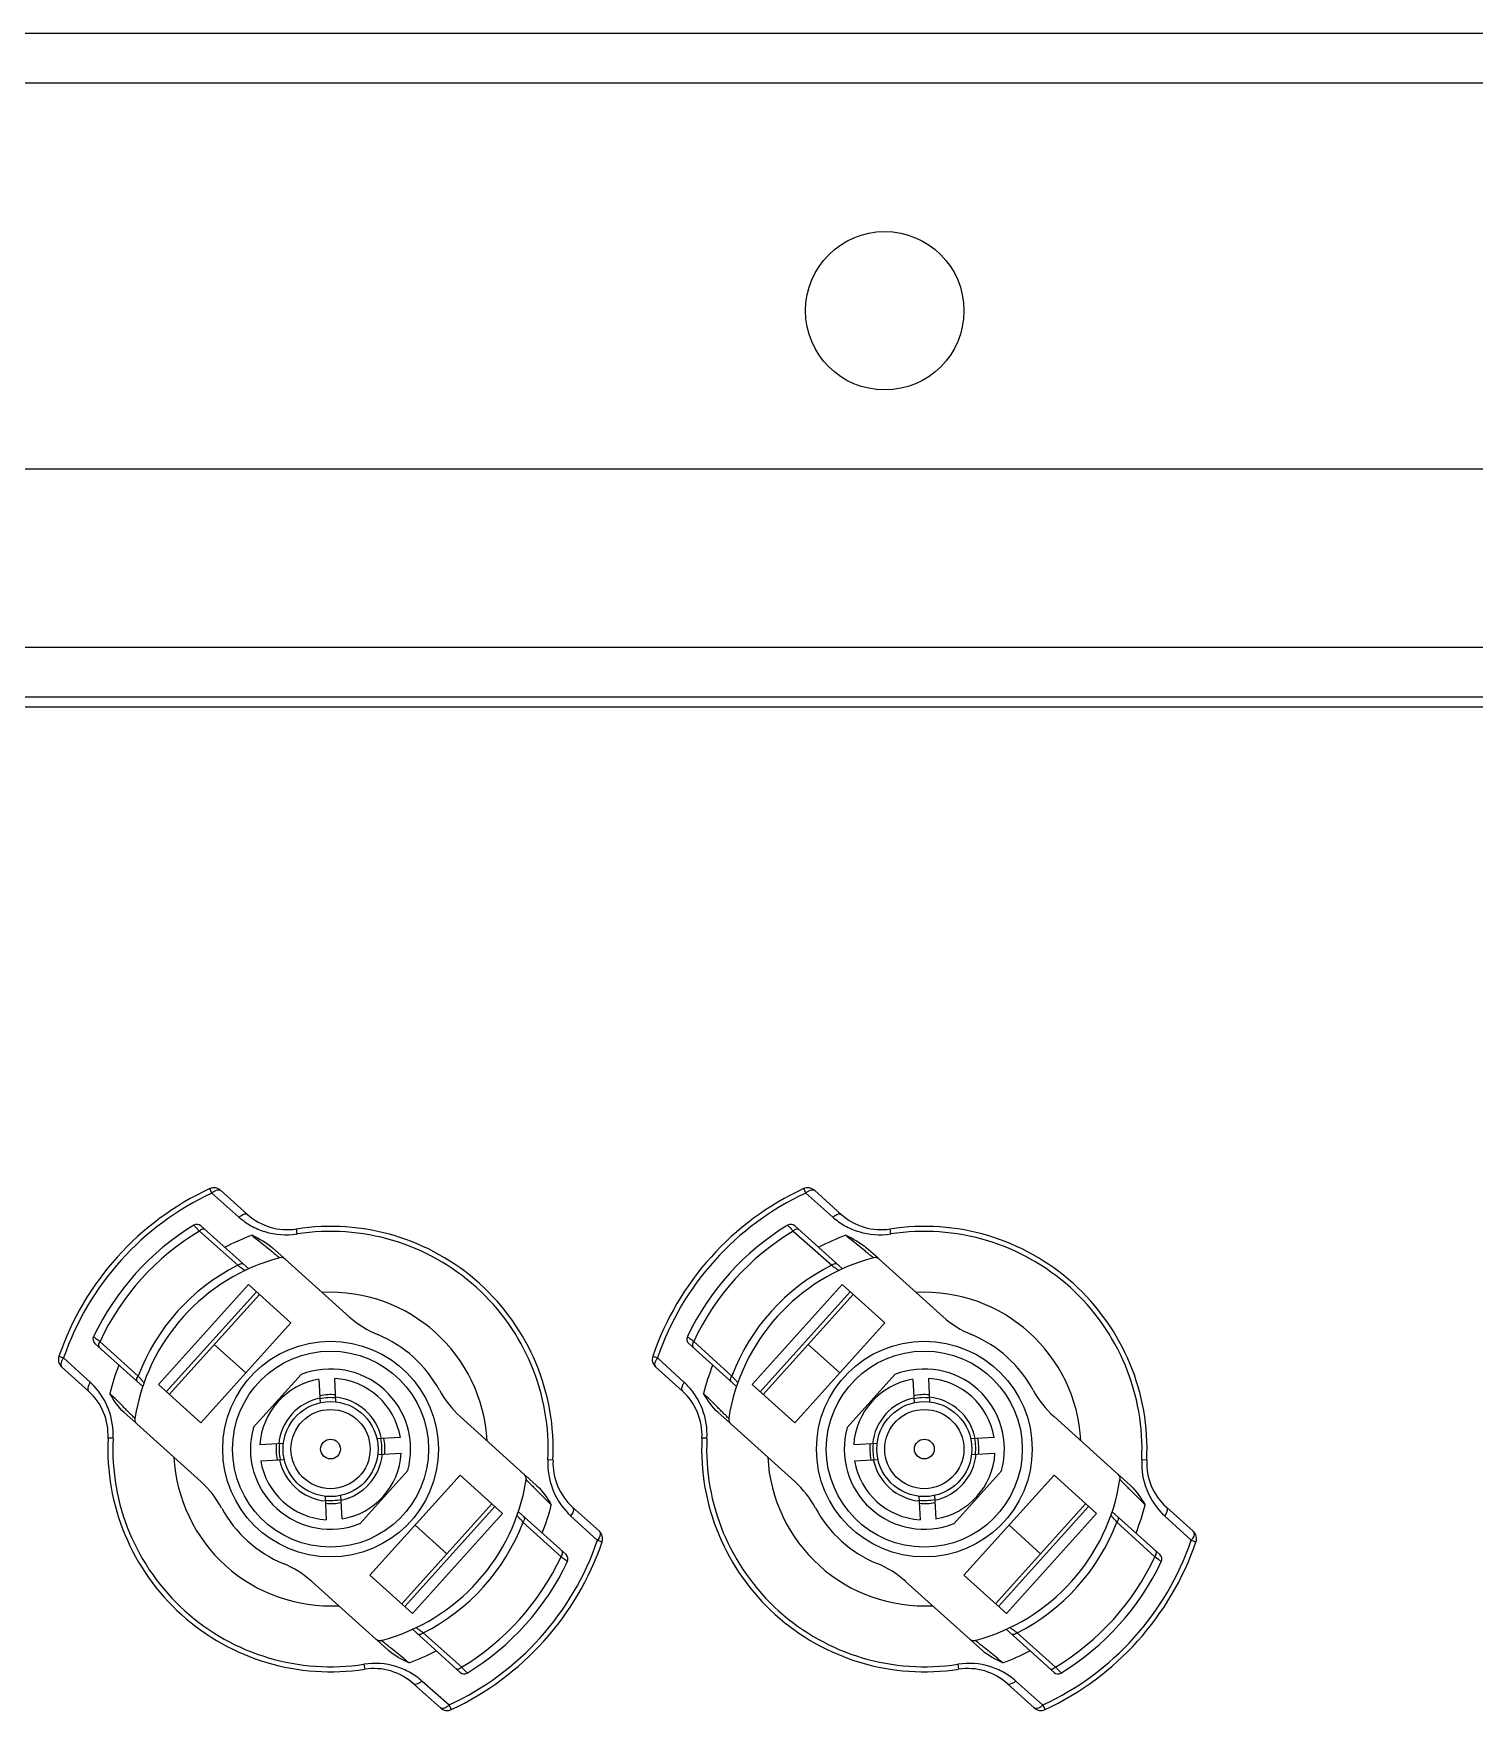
# Model space of a CAD drawing. Header units: millimetres. Extents: x 10297564 to 11610295, y -9287743 to -8409454.
# Drawn here: x 10490107 to 10491568, y -9075294 to -9073594 of the extents above; entities that cross this region are included whole.
import ezdxf

# ---------------------------------------------------------------- set-up
doc = ezdxf.new("R2010")
doc.units = ezdxf.units.MM
doc.header["$LTSCALE"] = 100
doc.layers.add('-0', color=7, linetype='Continuous')

# ---------------------------------------------------------------- blocks, each defined once
blk = doc.blocks.new('인버터 외형도')
at = {"layer": '-0', "linetype": 'Continuous'}
for p, q in [((99257.7, 55947.4), (85171.9, 55947.4)), ((99295.3, 55909.8), (85134.2, 55909.8)), ((99295.3, 55616.3), (85134.2, 55616.3)), ((85292.3, 55480.9), (99137.3, 55480.9)), ((86210.2, 55443.3), (98219.3, 55443.3)), ((85668.5, 55435.7), (98761.1, 55435.7)), ((90860.5, 55066), (90858.9, 55069.4)), ((90887.5, 55049.7), (90867.1, 55068.1)), ((91312, 55066), (91310.4, 55069.4)), ((91339, 55049.7), (91318.6, 55068.1)), ((90860.5, 55066), (90881.1, 55047.7)), ((91312, 55066), (91332.6, 55047.7)), ((90888.5, 55008.4), (90852.2, 55041.1)), ((91339.9, 55008.4), (91303.6, 55041.1)), ((90851, 55037.1), (90880.2, 55011.1)), ((90925.3, 55035), (90924.7, 55038.7)), ((91302.5, 55037.1), (91331.7, 55011.1)), ((91376.7, 55035), (91376.1, 55038.7)), ((90915.3, 55016.7), (90906.6, 55024.5)), ((90916.2, 55015.8), (90964.9, 54972)), ((91366.8, 55016.7), (91358, 55024.5)), ((91367.7, 55015.8), (91416.4, 54972)), ((90888.3, 54996.4), (90819.8, 54920.4)), ((90894.3, 54991), (90825.8, 54915)), ((90888.3, 54996.4), (90920.6, 54967.3)), ((91339.7, 54996.4), (91271.3, 54920.4)), ((91345.7, 54991), (91277.3, 54915)), ((91339.7, 54996.4), (91372.1, 54967.3)), ((90896.6, 54989), (90828.1, 54912.9)), ((91348, 54989), (91279.6, 54912.9)), ((90920.6, 54967.3), (90852.1, 54891.3)), ((91372.1, 54967.3), (91303.6, 54891.3)), ((90807.9, 54919), (90771.6, 54951.6)), ((90804.4, 54926.9), (90775.4, 54953.2)), ((91259.4, 54919), (91223.1, 54951.6)), ((91255.8, 54926.9), (91226.9, 54953.2)), ((90744.2, 54942), (90747.8, 54940.7)), ((90768.1, 54922.1), (90747.8, 54940.7)), ((90862.3, 54950.9), (90886.4, 54929.3)), ((91195.7, 54942), (91199.2, 54940.7)), ((91219.6, 54922.1), (91199.2, 54940.7)), ((91313.8, 54950.9), (91337.8, 54929.3)), ((90746.3, 54933.9), (90766.7, 54915.5)), ((90891.9, 54887.7), (90928.3, 54928.1)), ((91197.7, 54933.9), (91218.2, 54915.5)), ((91343.4, 54887.7), (91379.8, 54928.1)), ((90852.1, 54891.3), (90819.8, 54920.4)), ((90941.9, 54924.4), (90942.8, 54906.4)), ((90954.8, 54907), (90953.9, 54925)), ((91303.6, 54891.3), (91271.3, 54920.4)), ((91393.3, 54924.4), (91394.3, 54906.4)), ((91406.3, 54907), (91405.4, 54925)), ((90802.4, 54891.5), (90793.8, 54899.2)), ((90803.4, 54890.6), (90852.1, 54846.7)), ((91097.9, 54852.2), (91049.2, 54896.1)), ((91253.9, 54891.5), (91245.3, 54899.2)), ((91254.9, 54890.6), (91303.6, 54846.7)), ((91549.4, 54852.2), (91500.7, 54896.1)), ((90785.3, 54879.6), (90781.6, 54879.8)), ((90915.1, 54875.6), (90897, 54874.6)), ((91003.7, 54880.2), (90985.6, 54879.3)), ((91236.8, 54879.6), (91233.1, 54879.8)), ((91366.6, 54875.6), (91348.5, 54874.6)), ((91455.2, 54880.2), (91437.1, 54879.3)), ((90897.7, 54862.6), (90915.7, 54863.5)), ((90986.3, 54867.2), (91004.3, 54868.2)), ((91119.8, 54863), (91116, 54863.2)), ((91349.1, 54862.6), (91367.2, 54863.5)), ((91437.7, 54867.2), (91455.8, 54868.2)), ((91571.2, 54863), (91567.5, 54863.2)), ((91009.4, 54855.1), (90973, 54814.7)), ((90980.7, 54775.5), (91049.2, 54851.5)), ((91049.2, 54851.5), (91081.5, 54822.4)), ((91098.9, 54851.3), (91107.6, 54843.5)), ((91460.9, 54855.1), (91424.5, 54814.7)), ((91432.2, 54775.5), (91500.7, 54851.5)), ((91500.7, 54851.5), (91533, 54822.4)), ((91550.4, 54851.3), (91559, 54843.5)), ((90946.5, 54835.8), (90947.5, 54817.7)), ((90959.5, 54818.4), (90958.5, 54836.4)), ((91004.8, 54753.8), (91073.3, 54829.9)), ((91007.1, 54751.7), (91075.6, 54827.8)), ((91155.1, 54808.9), (91134.7, 54827.2)), ((91398, 54835.8), (91398.9, 54817.7)), ((91411, 54818.4), (91410, 54836.4)), ((91456.3, 54753.8), (91524.7, 54829.9)), ((91458.6, 54751.7), (91527, 54827.8)), ((91606.5, 54808.9), (91586.1, 54827.2)), ((91081.5, 54822.4), (91013.1, 54746.4)), ((91039, 54791.8), (91015, 54813.5)), ((91129.7, 54791.2), (91093.5, 54823.8)), ((91097, 54815.9), (91125.9, 54789.6)), ((91133.2, 54820.6), (91153.6, 54802)), ((91533, 54822.4), (91464.5, 54746.4)), ((91490.5, 54791.8), (91466.5, 54813.5)), ((91581.2, 54791.2), (91544.9, 54823.8)), ((91548.5, 54815.9), (91577.4, 54789.6)), ((91584.7, 54820.6), (91605.1, 54802)), ((91013.1, 54746.4), (90980.7, 54775.5)), ((91464.5, 54746.4), (91432.2, 54775.5)), ((90936.4, 54770.8), (90985.1, 54727)), ((91387.9, 54770.8), (91436.6, 54727)), ((90986.1, 54726.1), (90994.8, 54718.3)), ((91049.2, 54701.7), (91012.9, 54734.4)), ((91050.4, 54705.7), (91021.2, 54731.7)), ((91437.5, 54726.1), (91446.2, 54718.3)), ((91500.7, 54701.7), (91464.4, 54734.4)), ((91501.8, 54705.7), (91472.6, 54731.7)), ((90976.1, 54707.8), (90976.7, 54704.1)), ((91427.6, 54707.8), (91428.1, 54704.1)), ((91013.8, 54693), (91034.2, 54674.7)), ((91040.9, 54676.8), (91020.2, 54695.1)), ((91465.3, 54693), (91485.7, 54674.7)), ((91492.3, 54676.8), (91471.7, 54695.1)), ((91040.9, 54676.8), (91042.4, 54673.4)), ((91492.3, 54676.8), (91493.9, 54673.4))]:
    blk.add_line(p, q, dxfattribs=at)
for centre, radius in [((91372, 55736.7), 60.2), ((90950.7, 54871.4), 82), ((91402.1, 54871.4), 82), ((90950.7, 54871.4), 74.5), ((91402.1, 54871.4), 74.5), ((90950.7, 54871.4), 36.1), ((90950.7, 54871.4), 30.1), ((91402.1, 54871.4), 36.1), ((91402.1, 54871.4), 30.1), ((90950.7, 54871.4), 7.52), ((91402.1, 54871.4), 7.52)]:
    blk.add_circle(centre, radius, dxfattribs=at)
for centre, radius, start, end in [((90950.7, 54871.4), 218.2, 114.8676, 161.1324), ((90862.1, 55062.5), 7.52, 48, 114.8676), ((90870.5, 55055.1), 14.8, 129.2962, 132.6551), ((91402.1, 54871.4), 218.2, 114.8676, 161.1324), ((91313.5, 55062.5), 7.52, 48, 114.8676), ((91322, 55055.1), 14.8, 129.2962, 132.6551), ((90950.7, 54871.4), 214.4, 114.8689, 161.1314), ((91402.1, 54871.4), 214.4, 114.8689, 161.1314), ((90950.7, 54871.4), 199.4, 121.3985, 154.6015), ((90849.1, 55037.7), 4.51, 48, 121.3985), ((90917.7, 55083.3), 45.1, 228, 278.8333), ((90950.7, 54871.4), 169.3, 357.1667, 98.8333), ((91402.1, 54871.4), 199.4, 121.3985, 154.6015), ((91300.6, 55037.7), 4.51, 48, 121.3985), ((91369.2, 55083.3), 45.1, 228, 278.8333), ((91402.1, 54871.4), 169.3, 357.1667, 98.8333), ((90950.7, 54871.4), 193.4, 121.0224, 154.9776), ((91073.3, 55248.8), 307, 223.1811, 223.591), ((90950.7, 54871.4), 173.1, 110.1614, 117.5973), ((90918.4, 55074.2), 39.9, 279.4384, 279.8667), ((90950.7, 54871.4), 165.5, 357.1676, 98.833), ((91402.1, 54871.4), 193.4, 121.0224, 154.9776), ((91524.8, 55248.8), 307, 223.1811, 223.591), ((91402.1, 54871.4), 173.1, 110.1614, 117.5973), ((91369.9, 55074.2), 39.9, 279.4384, 279.8667), ((91402.1, 54871.4), 165.5, 357.1676, 98.833), ((90950.7, 54871.4), 150.5, 104.8802, 171.1198), ((90913.2, 55012.5), 4.51, 48, 104.8802), ((91402.1, 54871.4), 150.5, 104.8802, 171.1198), ((91364.7, 55012.5), 4.51, 48, 104.8802), ((90950.7, 54871.4), 156.5, 116.7696, 159.2301), ((91080.2, 55279.4), 334.6, 233.8075, 233.9317), ((91402.1, 54871.4), 156.5, 116.7696, 159.2301), ((91531.7, 55279.4), 334.6, 233.8075, 233.9317), ((90950.7, 54871.4), 119.2, 3, 93), ((91402.1, 54871.4), 119.2, 3, 93), ((91015.3, 55027.9), 75.2, 228, 247.5718), ((91466.7, 55027.9), 75.2, 228, 247.5718), ((90774.6, 54955), 4.51, 154.6015, 228), ((90589.4, 54711.6), 304.9, 52.4084, 52.821), ((90950.7, 54871.4), 94.1, 28.4282, 67.5718), ((91226.1, 54955), 4.51, 154.6015, 228), ((91040.9, 54711.6), 304.9, 52.4084, 52.821), ((91402.1, 54871.4), 94.1, 28.4282, 67.5718), ((90751.3, 54939.5), 7.52, 161.1324, 228), ((90759.6, 54932), 14.7, 143.3433, 146.7073), ((91202.8, 54939.5), 7.52, 161.1324, 228), ((91211, 54932), 14.7, 143.3433, 146.7073), ((90950.7, 54871.4), 173.1, 158.4027, 165.8386), ((90950.7, 54871.4), 60.9, 344.4836, 111.5164), ((91402.1, 54871.4), 173.1, 158.4027, 165.8386), ((91402.1, 54871.4), 60.9, 344.4836, 111.5164), ((90736.5, 54882), 45.1, 357.1667, 48), ((90714.1, 54865.9), 78, 43.2552, 46.1552), ((90559.9, 54701.2), 332.7, 42.0688, 42.1936), ((90950.7, 54871.4), 53.8, 99.4302, 176.5698), ((90950.7, 54871.4), 53.8, 9.4302, 86.5698), ((91099.6, 54952), 75.2, 208.4282, 228), ((91188, 54882), 45.1, 357.1667, 48), ((91165.6, 54865.9), 78, 43.2552, 46.1552), ((91011.4, 54701.2), 332.7, 42.0688, 42.1936), ((91402.1, 54871.4), 53.8, 99.4302, 176.5698), ((91402.1, 54871.4), 53.8, 9.4302, 86.5698), ((91551, 54952), 75.2, 208.4282, 228), ((90950.7, 54871.4), 39.6, 101.7342, 174.2658), ((90950.7, 54871.4), 41.4, 84.6364, 101.3636), ((90950.7, 54871.4), 39.1, 84.2461, 101.7539), ((90950.7, 54871.4), 39.6, 11.7342, 84.2658), ((91402.1, 54871.4), 39.6, 101.7342, 174.2658), ((91402.1, 54871.4), 41.4, 84.6364, 101.3636), ((91402.1, 54871.4), 39.1, 84.2461, 101.7539), ((91402.1, 54871.4), 39.6, 11.7342, 84.2658), ((90806.5, 54893.9), 4.51, 171.1198, 228), ((90950.7, 54871.4), 60.9, 164.4836, 291.5164), ((91257.9, 54893.9), 4.51, 171.1198, 228), ((91402.1, 54871.4), 60.9, 164.4836, 291.5164), ((90950.7, 54871.4), 169.3, 177.1667, 278.8333), ((90950.7, 54871.4), 165.5, 177.1676, 278.833), ((90743.9, 54882.3), 41.5, 356.2133, 356.6341), ((90950.7, 54871.4), 41.4, 174.6364, 191.3636), ((90950.7, 54871.4), 39.1, 174.2461, 191.7539), ((90950.7, 54871.4), 39.1, 354.2461, 11.7539), ((90950.7, 54871.4), 41.4, 354.6364, 11.3636), ((91402.1, 54871.4), 169.3, 177.1667, 278.8333), ((91402.1, 54871.4), 165.5, 177.1676, 278.833), ((91195.4, 54882.3), 41.5, 356.2133, 356.6341), ((91402.1, 54871.4), 41.4, 174.6364, 191.3636), ((91402.1, 54871.4), 39.1, 174.2461, 191.7539), ((91402.1, 54871.4), 39.1, 354.2461, 11.7539), ((91402.1, 54871.4), 41.4, 354.6364, 11.3636), ((90950.7, 54871.4), 119.2, 183, 273), ((90950.7, 54871.4), 53.8, 189.4302, 266.5698), ((90950.7, 54871.4), 39.6, 191.7342, 264.2658), ((90950.7, 54871.4), 39.6, 281.7342, 354.2658), ((90950.7, 54871.4), 53.8, 279.4302, 356.5698), ((91157.5, 54860.5), 41.6, 176.2191, 176.6393), ((91164.9, 54860.8), 45.1, 177.1667, 228), ((91402.1, 54871.4), 119.2, 183, 273), ((91402.1, 54871.4), 53.8, 189.4302, 266.5698), ((91402.1, 54871.4), 39.6, 191.7342, 264.2658), ((91402.1, 54871.4), 39.6, 281.7342, 354.2658), ((91402.1, 54871.4), 53.8, 279.4302, 356.5698), ((91608.9, 54860.5), 41.6, 176.2191, 176.6393), ((91616.3, 54860.8), 45.1, 177.1667, 228), ((91094.9, 54848.9), 4.51, 351.1198, 48), ((91546.4, 54848.9), 4.51, 351.1198, 48), ((90801.8, 54790.8), 75.2, 28.4282, 48), ((90950.7, 54871.4), 150.5, 284.8802, 351.1198), ((91253.3, 54790.8), 75.2, 28.4282, 48), ((91402.1, 54871.4), 150.5, 284.8802, 351.1198), ((90950.7, 54871.4), 94.1, 208.4282, 247.5718), ((90950.7, 54871.4), 39.1, 264.2461, 281.7539), ((90950.7, 54871.4), 41.4, 264.6364, 281.3636), ((90950.7, 54871.4), 173.1, 338.4027, 345.8386), ((91402.1, 54871.4), 94.1, 208.4282, 247.5718), ((91402.1, 54871.4), 39.1, 264.2461, 281.7539), ((91402.1, 54871.4), 41.4, 264.6364, 281.3636), ((91402.1, 54871.4), 173.1, 338.4027, 345.8386), ((90950.7, 54871.4), 156.5, 296.7696, 339.2301), ((91341.4, 55041.6), 332.7, 222.0688, 222.1936), ((91187.3, 54876.9), 78, 223.2553, 226.1555), ((91402.1, 54871.4), 156.5, 296.7696, 339.2301), ((91792.9, 55041.6), 332.7, 222.0688, 222.1936), ((91638.7, 54876.9), 78, 223.2553, 226.1555), ((90950.7, 54871.4), 214.4, 294.8685, 341.1312), ((90950.7, 54871.4), 218.2, 294.8676, 341.1324), ((91142, 54810.6), 14.4, 323.3235, 326.803), ((91150, 54803.3), 7.52, 341.1324, 48), ((91402.1, 54871.4), 214.4, 294.8685, 341.1312), ((91402.1, 54871.4), 218.2, 294.8676, 341.1324), ((91593.5, 54810.6), 14.4, 323.3235, 326.803), ((91601.5, 54803.3), 7.52, 341.1324, 48), ((90950.7, 54871.4), 193.4, 301.0224, 334.9776), ((90950.7, 54871.4), 199.4, 301.3985, 334.6015), ((91311.9, 55031.2), 304.9, 232.4084, 232.821), ((91126.7, 54787.8), 4.51, 334.6015, 48), ((91402.1, 54871.4), 193.4, 301.0224, 334.9776), ((91402.1, 54871.4), 199.4, 301.3985, 334.6015), ((91763.4, 55031.2), 304.9, 232.4084, 232.821), ((91578.2, 54787.8), 4.51, 334.6015, 48), ((90886.1, 54714.9), 75.2, 48, 67.5718), ((91337.6, 54714.9), 75.2, 48, 67.5718), ((90988.2, 54730.3), 4.51, 228, 284.8802), ((90821.1, 54463.4), 334.6, 53.8075, 53.9317), ((91439.6, 54730.3), 4.51, 228, 284.8802), ((91272.6, 54463.4), 334.6, 53.8075, 53.9317), ((90950.7, 54871.4), 173.1, 290.1614, 297.5973), ((91402.1, 54871.4), 173.1, 290.1614, 297.5973), ((90982.9, 54668.5), 39.9, 99.4331, 99.8608), ((90983.6, 54659.5), 45.1, 48, 98.8333), ((91052.2, 54705), 4.51, 228, 301.3985), ((90828, 54494), 307, 43.1811, 43.591), ((91434.4, 54668.5), 39.9, 99.4331, 99.8608), ((91435.1, 54659.5), 45.1, 48, 98.8333), ((91503.7, 54705), 4.51, 228, 301.3985), ((91279.5, 54494), 307, 43.1811, 43.591), ((91039.3, 54680.2), 7.52, 228, 294.8676), ((91030.9, 54687.7), 14.8, 309.2931, 312.647), ((91490.7, 54680.2), 7.52, 228, 294.8676), ((91482.3, 54687.7), 14.8, 309.2931, 312.647)]:
    blk.add_arc(centre, radius, start, end, dxfattribs=at)
for points, knots in [([(90861.1, 55066.5), (90861.7, 55067), (90863.3, 55068.2), (90866.1, 55069.1), (90867.1, 55068.1)], [0, 0, 0, 0, 0.338702, 1, 1, 1, 1]), ([(91312.6, 55066.5), (91313.2, 55067), (91314.8, 55068.2), (91317.5, 55069.1), (91318.6, 55068.1)], [0, 0, 0, 0, 0.338702, 1, 1, 1, 1]), ([(90849.5, 55038.7), (90849.1, 55039.1), (90848.4, 55039.8), (90847.6, 55040.8), (90847.1, 55041.1), (90846.9, 55041.6), (90846.8, 55041.6)], [0, 0, 0, 0, 0.424919, 0.740108, 0.93407, 1, 1, 1, 1]), ([(90881.1, 55047.7), (90881.7, 55048.2), (90883.4, 55049.5), (90886.4, 55050.8), (90887.5, 55049.7)], [0, 0, 0, 0, 0.332084, 1, 1, 1, 1]), ([(90881.1, 55047.7), (90884, 55045.3), (90890.1, 55040.7), (90904.6, 55034.7), (90917, 55033.6), (90925, 55034.9)], [0, 0, 0, 0, 0.238069, 0.484653, 1, 1, 1, 1]), ([(91301, 55038.7), (91300.6, 55039.1), (91299.9, 55039.8), (91299.1, 55040.8), (91298.5, 55041.1), (91298.3, 55041.6), (91298.3, 55041.6)], [0, 0, 0, 0, 0.424919, 0.740108, 0.93407, 1, 1, 1, 1]), ([(91332.6, 55047.7), (91333.2, 55048.2), (91334.8, 55049.5), (91337.9, 55050.8), (91339, 55049.7)], [0, 0, 0, 0, 0.332084, 1, 1, 1, 1]), ([(91332.6, 55047.7), (91335.4, 55045.3), (91341.6, 55040.7), (91356.1, 55034.7), (91368.5, 55033.6), (91376.4, 55034.9)], [0, 0, 0, 0, 0.238069, 0.484653, 1, 1, 1, 1]), ([(90855.4, 55038.2), (90855.2, 55038.4), (90853.6, 55039), (90852, 55038), (90851, 55037.1)], [0, 0, 0, 0, 0.196664, 1, 1, 1, 1]), ([(90891, 55033.9), (90892.3, 55032.8), (90897, 55029), (90901.7, 55025.2), (90905, 55022.5)], [0, 0, 0, 0, 0.281113, 1, 1, 1, 1]), ([(91306.9, 55038.2), (91306.7, 55038.4), (91305.1, 55039), (91303.4, 55038), (91302.5, 55037.1)], [0, 0, 0, 0, 0.196664, 1, 1, 1, 1]), ([(91342.5, 55033.9), (91343.8, 55032.8), (91348.5, 55029), (91353.1, 55025.2), (91356.5, 55022.5)], [0, 0, 0, 0, 0.281113, 1, 1, 1, 1]), ([(90905, 55022.5), (90906, 55021.7), (90907.7, 55020.4), (90909.9, 55018.4), (90911.3, 55017.7), (90911.8, 55016.8), (90912, 55016.8)], [0, 0, 0, 0, 0.416449, 0.733013, 0.931329, 1, 1, 1, 1]), ([(91356.5, 55022.5), (91357.5, 55021.7), (91359.2, 55020.4), (91361.3, 55018.4), (91362.8, 55017.7), (91363.3, 55016.8), (91363.5, 55016.8)], [0, 0, 0, 0, 0.416449, 0.733013, 0.931329, 1, 1, 1, 1]), ([(90880.2, 55011.1), (90880.6, 55011.4), (90881.7, 55012.3), (90883.7, 55012.7), (90884.4, 55012)], [0, 0, 0, 0, 0.312788, 1, 1, 1, 1]), ([(90883.2, 55008.9), (90883.8, 55008.5), (90884.6, 55007.8), (90885.4, 55007.4), (90885.6, 55007.1), (90885.7, 55007.1)], [0, 0, 0, 0, 0.736988, 0.932727, 1, 1, 1, 1]), ([(91331.7, 55011.1), (91332, 55011.4), (91333.2, 55012.3), (91335.1, 55012.7), (91335.9, 55012)], [0, 0, 0, 0, 0.312788, 1, 1, 1, 1]), ([(91334.7, 55008.9), (91335.3, 55008.5), (91336.1, 55007.8), (91336.9, 55007.4), (91337.1, 55007.1), (91337.2, 55007.1)], [0, 0, 0, 0, 0.736988, 0.932727, 1, 1, 1, 1]), ([(90770.5, 54956.9), (90770.5, 54956.8), (90771, 54956.7), (90771.4, 54956.2), (90772.5, 54955.5), (90773.2, 54954.9), (90773.7, 54954.5)], [0, 0, 0, 0, 0.065935, 0.259896, 0.575085, 1, 1, 1, 1]), ([(90775.4, 54953.2), (90775.1, 54952.8), (90774.3, 54951.5), (90774.1, 54949.4), (90774.9, 54948.7)], [0, 0, 0, 0, 0.318855, 1, 1, 1, 1]), ([(91222, 54956.9), (91222, 54956.8), (91222.5, 54956.7), (91222.9, 54956.2), (91224, 54955.5), (91224.7, 54954.9), (91225.1, 54954.5)], [0, 0, 0, 0, 0.065935, 0.259896, 0.575085, 1, 1, 1, 1]), ([(91226.9, 54953.2), (91226.6, 54952.8), (91225.8, 54951.5), (91225.5, 54949.4), (91226.3, 54948.7)], [0, 0, 0, 0, 0.318855, 1, 1, 1, 1]), ([(90747.3, 54940), (90746.9, 54939.4), (90745.9, 54937.7), (90745.2, 54934.9), (90746.3, 54933.9)], [0, 0, 0, 0, 0.338669, 1, 1, 1, 1]), ([(91198.7, 54940), (91198.3, 54939.4), (91197.3, 54937.7), (91196.7, 54934.9), (91197.7, 54933.9)], [0, 0, 0, 0, 0.338669, 1, 1, 1, 1]), ([(90803.9, 54922.6), (90803.7, 54922.8), (90802.9, 54924.2), (90803.7, 54925.9), (90804.4, 54926.9)], [0, 0, 0, 0, 0.191653, 1, 1, 1, 1]), ([(91255.4, 54922.6), (91255.1, 54922.8), (91254.4, 54924.2), (91255.1, 54925.9), (91255.8, 54926.9)], [0, 0, 0, 0, 0.191653, 1, 1, 1, 1]), ([(90768.1, 54922.1), (90767.7, 54921.5), (90766.5, 54919.7), (90765.6, 54916.6), (90766.7, 54915.5)], [0, 0, 0, 0, 0.332083, 1, 1, 1, 1]), ([(90785.4, 54879.9), (90785.8, 54887.2), (90783.4, 54901.8), (90775.6, 54914.3), (90770.9, 54919.3)], [0, 0, 0, 0, 0.515411, 1, 1, 1, 1]), ([(90795.7, 54901), (90794.8, 54901.9), (90790.5, 54906.2), (90786.2, 54910.4), (90782.9, 54913.7)], [0, 0, 0, 0, 0.214659, 1, 1, 1, 1]), ([(90808.9, 54921.8), (90808.9, 54921.9), (90808.6, 54922.1), (90808.1, 54922.9), (90807.4, 54923.6), (90806.8, 54924.1)], [0, 0, 0, 0, 0.067289, 0.263023, 1, 1, 1, 1]), ([(91219.6, 54922.1), (91219.1, 54921.5), (91218, 54919.7), (91217, 54916.6), (91218.2, 54915.5)], [0, 0, 0, 0, 0.332083, 1, 1, 1, 1]), ([(91236.8, 54879.9), (91237.3, 54887.2), (91234.9, 54901.8), (91227.1, 54914.3), (91222.4, 54919.3)], [0, 0, 0, 0, 0.515411, 1, 1, 1, 1]), ([(91247.1, 54901), (91246.2, 54901.9), (91242, 54906.2), (91237.7, 54910.4), (91234.3, 54913.7)], [0, 0, 0, 0, 0.214659, 1, 1, 1, 1]), ([(91260.4, 54921.8), (91260.4, 54921.9), (91260, 54922.1), (91259.6, 54922.9), (91258.8, 54923.6), (91258.3, 54924.1)], [0, 0, 0, 0, 0.067289, 0.263023, 1, 1, 1, 1]), ([(90802, 54894.6), (90802, 54894.8), (90801.1, 54895.3), (90800.2, 54896.6), (90798, 54898.5), (90796.5, 54900.1), (90795.7, 54901)], [0, 0, 0, 0, 0.068681, 0.266975, 0.583551, 1, 1, 1, 1]), ([(91253.5, 54894.6), (91253.5, 54894.8), (91252.5, 54895.3), (91251.7, 54896.6), (91249.5, 54898.5), (91248, 54900.1), (91247.1, 54901)], [0, 0, 0, 0, 0.068681, 0.266975, 0.583551, 1, 1, 1, 1]), ([(91116, 54862.9), (91115.6, 54855.6), (91118, 54841), (91125.7, 54828.5), (91130.5, 54823.5)], [0, 0, 0, 0, 0.515411, 1, 1, 1, 1]), ([(91567.5, 54862.9), (91567, 54855.6), (91569.4, 54841), (91577.2, 54828.5), (91581.9, 54823.5)], [0, 0, 0, 0, 0.515411, 1, 1, 1, 1]), ([(91099.4, 54848.2), (91099.3, 54848), (91100.3, 54847.5), (91101.2, 54846.2), (91103.3, 54844.2), (91104.8, 54842.7), (91105.7, 54841.8)], [0, 0, 0, 0, 0.068681, 0.266975, 0.583551, 1, 1, 1, 1]), ([(91105.7, 54841.8), (91106.6, 54840.9), (91110.8, 54836.6), (91115.1, 54832.4), (91118.5, 54829.1)], [0, 0, 0, 0, 0.214659, 1, 1, 1, 1]), ([(91550.8, 54848.2), (91550.8, 54848), (91551.8, 54847.5), (91552.6, 54846.2), (91554.8, 54844.2), (91556.3, 54842.7), (91557.1, 54841.8)], [0, 0, 0, 0, 0.068681, 0.266975, 0.583551, 1, 1, 1, 1]), ([(91557.1, 54841.8), (91558.1, 54840.9), (91562.3, 54836.6), (91566.6, 54832.4), (91569.9, 54829.1)], [0, 0, 0, 0, 0.214659, 1, 1, 1, 1]), ([(91134.7, 54827.2), (91134.9, 54827), (91136, 54824.7), (91134.4, 54822.2), (91133.2, 54820.6)], [0, 0, 0, 0, 0.166451, 1, 1, 1, 1]), ([(91586.1, 54827.2), (91586.4, 54827), (91587.4, 54824.7), (91585.9, 54822.2), (91584.7, 54820.6)], [0, 0, 0, 0, 0.166451, 1, 1, 1, 1]), ([(91092.5, 54821), (91092.4, 54820.9), (91092.8, 54820.7), (91093.2, 54819.9), (91094, 54819.2), (91094.5, 54818.7)], [0, 0, 0, 0, 0.067289, 0.263023, 1, 1, 1, 1]), ([(91097.5, 54820.2), (91097.7, 54820), (91098.5, 54818.6), (91097.7, 54816.9), (91097, 54815.9)], [0, 0, 0, 0, 0.191653, 1, 1, 1, 1]), ([(91543.9, 54821), (91543.9, 54820.9), (91544.3, 54820.7), (91544.7, 54819.9), (91545.5, 54819.2), (91546, 54818.7)], [0, 0, 0, 0, 0.067289, 0.263023, 1, 1, 1, 1]), ([(91548.9, 54820.2), (91549.2, 54820), (91549.9, 54818.6), (91549.2, 54816.9), (91548.5, 54815.9)], [0, 0, 0, 0, 0.191653, 1, 1, 1, 1]), ([(91153.6, 54802), (91154.1, 54802), (91154.9, 54801.6), (91156.1, 54801.1), (91156.7, 54801.1), (91157.1, 54800.7), (91157.2, 54800.8)], [0, 0, 0, 0, 0.41407, 0.731866, 0.931777, 1, 1, 1, 1]), ([(91155.1, 54808.9), (91155.4, 54808.6), (91156.3, 54806.5), (91155.1, 54804.2), (91154.1, 54802.7)], [0, 0, 0, 0, 0.177307, 1, 1, 1, 1]), ([(91605.1, 54802), (91605.6, 54802), (91606.4, 54801.6), (91607.6, 54801.1), (91608.2, 54801.1), (91608.6, 54800.7), (91608.6, 54800.8)], [0, 0, 0, 0, 0.41407, 0.731866, 0.931777, 1, 1, 1, 1]), ([(91606.5, 54808.9), (91606.8, 54808.6), (91607.8, 54806.5), (91606.5, 54804.2), (91605.6, 54802.7)], [0, 0, 0, 0, 0.177307, 1, 1, 1, 1]), ([(91125.9, 54789.6), (91126.2, 54790), (91127, 54791.3), (91127.3, 54793.4), (91126.5, 54794.1)], [0, 0, 0, 0, 0.318855, 1, 1, 1, 1]), ([(91130.8, 54785.9), (91130.8, 54785.9), (91130.3, 54786.1), (91130, 54786.6), (91128.8, 54787.3), (91128.1, 54787.9), (91127.7, 54788.3)], [0, 0, 0, 0, 0.065935, 0.259896, 0.575085, 1, 1, 1, 1]), ([(91577.4, 54789.6), (91577.7, 54790), (91578.5, 54791.3), (91578.8, 54793.4), (91578, 54794.1)], [0, 0, 0, 0, 0.318855, 1, 1, 1, 1]), ([(91582.3, 54785.9), (91582.3, 54785.9), (91581.8, 54786.1), (91581.4, 54786.6), (91580.3, 54787.3), (91579.6, 54787.9), (91579.1, 54788.3)], [0, 0, 0, 0, 0.065935, 0.259896, 0.575085, 1, 1, 1, 1]), ([(91018.1, 54733.9), (91017.5, 54734.3), (91016.8, 54735), (91015.9, 54735.4), (91015.7, 54735.7), (91015.6, 54735.7)], [0, 0, 0, 0, 0.736988, 0.932727, 1, 1, 1, 1]), ([(91469.6, 54733.9), (91469, 54734.3), (91468.2, 54735), (91467.4, 54735.4), (91467.2, 54735.7), (91467.1, 54735.7)], [0, 0, 0, 0, 0.736988, 0.932727, 1, 1, 1, 1]), ([(90996.3, 54720.3), (90995.4, 54721.1), (90993.6, 54722.4), (90991.5, 54724.4), (90990.1, 54725.1), (90989.5, 54726), (90989.3, 54726)], [0, 0, 0, 0, 0.416449, 0.733013, 0.931329, 1, 1, 1, 1]), ([(91021.2, 54731.7), (91020.8, 54731.4), (91019.6, 54730.5), (91017.7, 54730.1), (91016.9, 54730.8)], [0, 0, 0, 0, 0.312788, 1, 1, 1, 1]), ([(91447.8, 54720.3), (91446.8, 54721.1), (91445.1, 54722.4), (91443, 54724.4), (91441.5, 54725.1), (91441, 54726), (91440.8, 54726)], [0, 0, 0, 0, 0.416449, 0.733013, 0.931329, 1, 1, 1, 1]), ([(91472.6, 54731.7), (91472.3, 54731.4), (91471.1, 54730.5), (91469.1, 54730.1), (91468.4, 54730.8)], [0, 0, 0, 0, 0.312788, 1, 1, 1, 1]), ([(91010.3, 54708.9), (91009, 54710), (91004.3, 54713.8), (90999.7, 54717.6), (90996.3, 54720.3)], [0, 0, 0, 0, 0.281113, 1, 1, 1, 1]), ([(91461.8, 54708.9), (91460.5, 54710), (91455.8, 54713.8), (91451.2, 54717.6), (91447.8, 54720.3)], [0, 0, 0, 0, 0.281113, 1, 1, 1, 1]), ([(91020.2, 54695.1), (91017.4, 54697.5), (91011.2, 54702.1), (90996.7, 54708.1), (90984.3, 54709.2), (90976.4, 54707.9)], [0, 0, 0, 0, 0.238069, 0.484653, 1, 1, 1, 1]), ([(91045.9, 54704.6), (91046.2, 54704.4), (91047.7, 54703.8), (91049.4, 54704.8), (91050.4, 54705.7)], [0, 0, 0, 0, 0.196664, 1, 1, 1, 1]), ([(91051.9, 54704.1), (91052.2, 54703.7), (91052.9, 54703), (91053.7, 54702), (91054.3, 54701.7), (91054.5, 54701.2), (91054.6, 54701.2)], [0, 0, 0, 0, 0.424919, 0.740108, 0.93407, 1, 1, 1, 1]), ([(91471.7, 54695.1), (91468.9, 54697.5), (91462.7, 54702.1), (91448.2, 54708.1), (91435.8, 54709.2), (91427.9, 54707.9)], [0, 0, 0, 0, 0.238069, 0.484653, 1, 1, 1, 1]), ([(91497.4, 54704.6), (91497.6, 54704.4), (91499.2, 54703.8), (91500.9, 54704.8), (91501.8, 54705.7)], [0, 0, 0, 0, 0.196664, 1, 1, 1, 1]), ([(91503.3, 54704.1), (91503.7, 54703.7), (91504.4, 54703), (91505.2, 54702), (91505.8, 54701.7), (91506, 54701.2), (91506, 54701.2)], [0, 0, 0, 0, 0.424919, 0.740108, 0.93407, 1, 1, 1, 1]), ([(91020.2, 54695.1), (91019.7, 54694.6), (91018, 54693.3), (91015, 54692), (91013.8, 54693)], [0, 0, 0, 0, 0.332084, 1, 1, 1, 1]), ([(91471.7, 54695.1), (91471.1, 54694.6), (91469.5, 54693.3), (91466.4, 54692), (91465.3, 54693)], [0, 0, 0, 0, 0.332084, 1, 1, 1, 1]), ([(91040.2, 54676.3), (91039.7, 54675.8), (91038, 54674.6), (91035.3, 54673.7), (91034.2, 54674.7)], [0, 0, 0, 0, 0.338712, 1, 1, 1, 1]), ([(91491.7, 54676.3), (91491.1, 54675.8), (91489.5, 54674.6), (91486.8, 54673.7), (91485.7, 54674.7)], [0, 0, 0, 0, 0.338712, 1, 1, 1, 1])]:
    blk.add_open_spline(points, degree=3, knots=knots, dxfattribs=at)
for points in [[(90891, 55033.9), (90896.5, 55031.3), (90902.1, 55028.5), (90906.6, 55024.5)], [(91342.5, 55033.9), (91348, 55031.3), (91353.5, 55028.5), (91358, 55024.5)], [(90880.2, 55011.1), (90881, 55010.5), (90881.8, 55009.9), (90882.6, 55009.4)], [(91331.7, 55011.1), (91332.5, 55010.5), (91333.3, 55009.9), (91334.1, 55009.4)], [(90806.4, 54924.7), (90805.7, 54925.4), (90805, 54926.1), (90804.4, 54926.9)], [(91257.8, 54924.7), (91257.2, 54925.4), (91256.5, 54926.1), (91255.8, 54926.9)], [(90793.8, 54899.2), (90789.3, 54903.3), (90786, 54908.5), (90782.9, 54913.7)], [(91245.3, 54899.2), (91240.8, 54903.3), (91237.5, 54908.5), (91234.3, 54913.7)], [(91107.6, 54843.5), (91112, 54839.5), (91115.4, 54834.2), (91118.5, 54829.1)], [(91559, 54843.5), (91563.5, 54839.5), (91566.8, 54834.2), (91569.9, 54829.1)], [(91095, 54818.1), (91095.7, 54817.4), (91096.3, 54816.7), (91097, 54815.9)], [(91546.5, 54818.1), (91547.1, 54817.4), (91547.8, 54816.7), (91548.5, 54815.9)], [(91021.2, 54731.7), (91020.3, 54732.3), (91019.5, 54732.8), (91018.7, 54733.4)], [(91472.6, 54731.7), (91471.8, 54732.3), (91471, 54732.8), (91470.2, 54733.4)], [(91010.3, 54708.9), (91004.8, 54711.5), (90999.3, 54714.2), (90994.8, 54718.3)], [(91461.8, 54708.9), (91456.3, 54711.5), (91450.7, 54714.2), (91446.2, 54718.3)]]:
    blk.add_open_spline(points, degree=3, dxfattribs=at)

msp = doc.modelspace()

# ---------------------------------------------------------------- block references
at = {"xscale": 1.333333333333333, "yscale": 1.333333333333333, "zscale": 1.333333333333333}
msp.add_blockref('인버터 외형도', (10369140.6, -9148191), dxfattribs=at)

doc.saveas('drawing.dxf')
